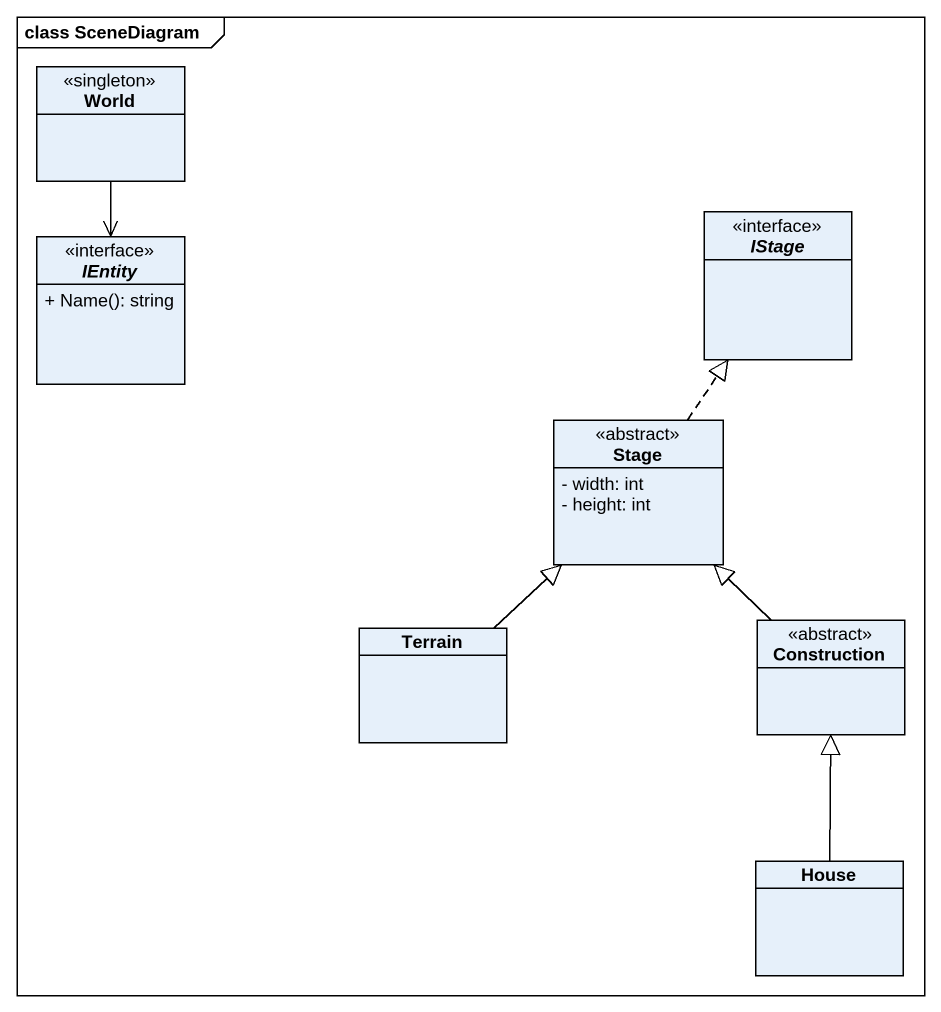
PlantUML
@startuml
mainframe class SceneDiagram
hide circle
hide empty members
skinparam classAttributeIconSize 0
class World <<singleton>>
interface IEntity <<interface>> {
  + Name(): string
}
interface IStage <<interface>>
class Stage <<abstract>> {
  - width: int
  - height: int
}
class Terrain
class Construction <<abstract>>
class House
World --> IEntity
Stage .up.|> IStage
Terrain -up-|> Stage
Construction -up-|> Stage
House -up-|> Construction
@enduml
